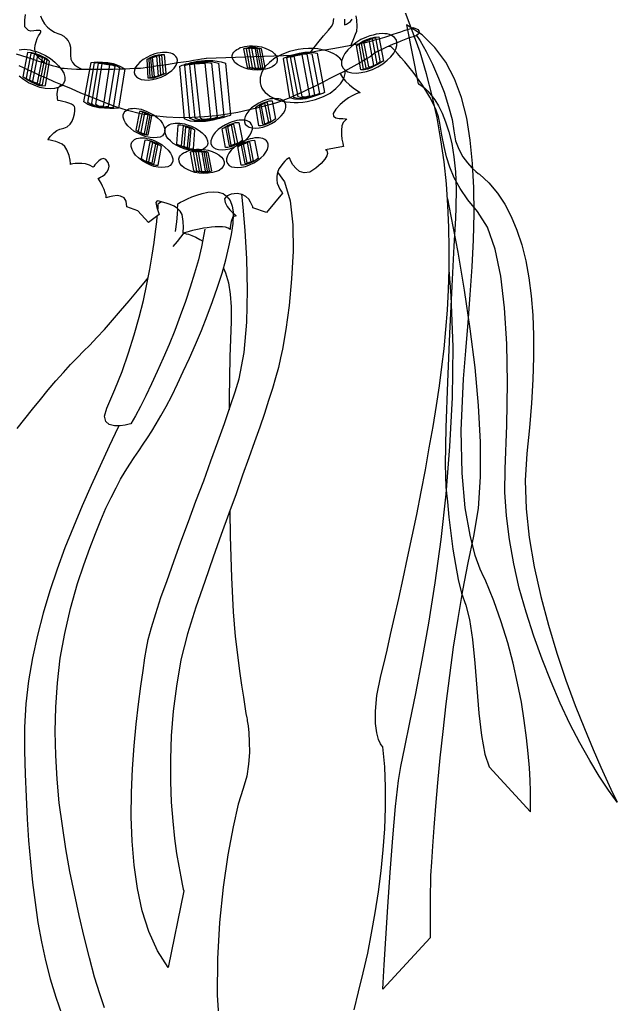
# Model space of a CAD drawing. Extents: x 136.13 to 137.16, y 60.01 to 61.78.
# Drawn here: x 136.631 to 137.048, y 60.388 to 61.074 of the extents above; entities that cross this region are included whole.
import ezdxf

# ---------------------------------------------------------------- set-up
doc = ezdxf.new("R2010")
doc.units = 0
doc.layers.get('0').update_dxf_attribs({"linetype": 'CONTINUOUS'})

msp = doc.modelspace()

# ---------------------------------------------------------------- linework, layer by layer
at = {"linetype": 'CONTINUOUS'}
for points in [[(136.64889, 61.04398), (136.64727, 61.04523), (136.64494, 61.04739), (136.64332, 61.04955), (136.64224, 61.05188), (136.64188, 61.05422), (136.64207, 61.05656), (136.64278, 61.05889), (136.6435, 61.06105), (136.64458, 61.06302), (136.64566, 61.06464), (136.6462, 61.0659), (136.6462, 61.06644), (136.64548, 61.0668), (136.6444, 61.0668), (136.64278, 61.06662), (136.64117, 61.06644), (136.63919, 61.06626), (136.63739, 61.06662), (136.63506, 61.06932), (136.63487, 61.07381), (136.63541, 61.07794)], [(136.86437, 60.3839), (136.8676, 60.39648), (136.87084, 60.4096), (136.87389, 60.42326), (136.87659, 60.43728), (136.8791, 60.45147), (136.88144, 60.46603), (136.88324, 60.48076), (136.88467, 60.4955), (136.88576, 60.51006), (136.88629, 60.52479), (136.88629, 60.53917), (136.88576, 60.55337), (136.8845, 60.5672), (136.88395, 60.56774), (136.88288, 60.56936), (136.88144, 60.57224), (136.88018, 60.57691), (136.87929, 60.58338), (136.87929, 60.59201), (136.88036, 60.60297), (136.88306, 60.61663), (136.88504, 60.6249), (136.88737, 60.6346), (136.88989, 60.64556), (136.89258, 60.6576), (136.89564, 60.67072), (136.89869, 60.68456), (136.90175, 60.69911), (136.90498, 60.71403), (136.90804, 60.72931), (136.91109, 60.74494), (136.91415, 60.7604), (136.91684, 60.77567), (136.91954, 60.79059), (136.92188, 60.80514), (136.92385, 60.81899), (136.92565, 60.8321), (136.92709, 60.84486), (136.92835, 60.85816), (136.92942, 60.87182), (136.93014, 60.88583), (136.93068, 60.90021), (136.93068, 60.91476), (136.9305, 60.92968), (136.92978, 60.94478), (136.92871, 60.95987), (136.92709, 60.97515), (136.92493, 60.99042), (136.92224, 61.00588), (136.91882, 61.02115), (136.91487, 61.03643), (136.91038, 61.05152), (136.90498, 61.06662), (136.89959, 61.08082)], [(136.64584, 61.07704), (136.64692, 61.07417), (136.64872, 61.07147), (136.65069, 61.06913), (136.65303, 61.06716), (136.65554, 61.06554), (136.65788, 61.06464), (136.66004, 61.06392), (136.66201, 61.06284), (136.66363, 61.06141), (136.66507, 61.05961), (136.66597, 61.05763), (136.66669, 61.05511), (136.66686, 61.05242), (136.66686, 61.04955), (136.66705, 61.04667), (136.66812, 61.04451), (136.66956, 61.04272), (136.67154, 61.04128), (136.67333, 61.04038), (136.67459, 61.03984), (136.67459, 61.03984)], [(136.83382, 61.05152), (136.8349, 61.05278), (136.83921, 61.05817), (136.84316, 61.06302), (136.84658, 61.06697), (136.84873, 61.06949), (136.84981, 61.07165), (136.85035, 61.07507)], [(136.85772, 61.07453), (136.85772, 61.07255), (136.85772, 61.07129), (136.85772, 61.07075), (136.85916, 61.07111), (136.86059, 61.07201), (136.86185, 61.07309), (136.86311, 61.07453)], [(136.86563, 61.07704), (136.86617, 61.07381), (136.86634, 61.06967), (136.86598, 61.06608), (136.86527, 61.06392), (136.86401, 61.06086), (136.86239, 61.05691), (136.86221, 61.05637), (136.86221, 61.05656)], [(136.62895, 61.05045), (136.63254, 61.04919), (136.63631, 61.04811), (136.64009, 61.04685), (136.64386, 61.04559), (136.64763, 61.04434), (136.65105, 61.04325), (136.6541, 61.04236), (136.65698, 61.04164), (136.65914, 61.04092), (136.66075, 61.04056), (136.66237, 61.04038), (136.66471, 61.0402), (136.66758, 61.04002), (136.671, 61.03984), (136.67477, 61.03984), (136.67891, 61.03984), (136.68321, 61.03984), (136.68771, 61.03984), (136.69203, 61.03984), (136.69633, 61.03984), (136.70065, 61.04002), (136.70443, 61.04002), (136.70802, 61.0402), (136.71107, 61.04038), (136.71359, 61.04038), (136.71556, 61.04056), (136.71736, 61.04074), (136.71988, 61.0411), (136.72293, 61.04146), (136.72617, 61.04199), (136.72994, 61.04254), (136.73372, 61.04308), (136.73767, 61.04361), (136.74163, 61.04434), (136.74558, 61.04487), (136.74917, 61.04541), (136.75259, 61.04595), (136.75546, 61.04649), (136.75798, 61.04685), (136.75996, 61.04721), (136.76121, 61.04739), (136.76157, 61.04739), (136.82196, 61.04955), (136.82232, 61.04955), (136.82358, 61.04973), (136.82537, 61.05009), (136.82789, 61.05062), (136.83076, 61.05098), (136.83399, 61.05152), (136.83777, 61.05224), (136.84155, 61.05296), (136.8455, 61.0535), (136.84963, 61.05422), (136.85358, 61.05494), (136.85736, 61.05566), (136.86095, 61.0562), (136.86419, 61.05691), (136.86706, 61.05746), (136.8694, 61.05781), (136.87156, 61.05817), (136.87407, 61.05889), (136.87677, 61.05961), (136.87965, 61.06033), (136.8827, 61.06122), (136.88576, 61.06212), (136.88863, 61.06302), (136.89168, 61.0641), (136.89456, 61.065), (136.89707, 61.0659), (136.89941, 61.06662), (136.90157, 61.06734), (136.90337, 61.06787), (136.90463, 61.06842), (136.90534, 61.06859), (136.9057, 61.06877), (136.90606, 61.06859), (136.90678, 61.06842), (136.90786, 61.06787), (136.90876, 61.06734), (136.90948, 61.06644), (136.90983, 61.06554), (136.90929, 61.06446), (136.90786, 61.06321), (136.9075, 61.06302), (136.90678, 61.06284), (136.90552, 61.06231), (136.90373, 61.06176), (136.90175, 61.06105), (136.89941, 61.06015), (136.89707, 61.05925), (136.89438, 61.05817), (136.89168, 61.05709), (136.88917, 61.05601), (136.88647, 61.05494), (136.88414, 61.05368), (136.8818, 61.0526), (136.87982, 61.05152), (136.8782, 61.05045), (136.87694, 61.04955), (136.87551, 61.04847), (136.87317, 61.04685), (136.87012, 61.04505), (136.86634, 61.04308), (136.86221, 61.04074), (136.85754, 61.03823), (136.85269, 61.03571), (136.84747, 61.03319), (136.84244, 61.03049), (136.83723, 61.02798), (136.8322, 61.02564), (136.82753, 61.02331), (136.82303, 61.02133), (136.81926, 61.01953), (136.81585, 61.01827), (136.81315, 61.0172), (136.81027, 61.0163), (136.8065, 61.01522), (136.80183, 61.01396), (136.79644, 61.01252), (136.79033, 61.01109), (136.7835, 61.00965), (136.77613, 61.00839), (136.7684, 61.00731), (136.76014, 61.0066), (136.75151, 61.00605), (136.7427, 61.00588), (136.73372, 61.00624), (136.72473, 61.00713), (136.71556, 61.00857), (136.70658, 61.0109), (136.69778, 61.01378), (136.68933, 61.01701), (136.68142, 61.02025), (136.67406, 61.02313), (136.6674, 61.026), (136.66111, 61.02852), (136.65536, 61.03103), (136.65015, 61.03337), (136.64548, 61.03535), (136.64117, 61.03733), (136.63739, 61.03912), (136.63398, 61.04074), (136.63092, 61.04218)], [(136.87713, 61.03948), (136.8809, 61.04128), (136.8845, 61.04344), (136.88755, 61.04595), (136.89006, 61.04847), (136.89222, 61.05098), (136.89348, 61.05368), (136.8942, 61.0562), (136.8942, 61.05871), (136.89366, 61.06051), (136.89258, 61.06195), (136.89096, 61.06302), (136.88917, 61.06392), (136.88755, 61.06428), (136.88593, 61.06446), (136.88395, 61.06464), (136.88198, 61.06446), (136.87982, 61.0641), (136.87767, 61.06357), (136.87533, 61.06302), (136.87299, 61.06212), (136.86922, 61.06033), (136.86563, 61.05817), (136.86257, 61.05566), (136.86006, 61.05314), (136.8579, 61.05062), (136.85646, 61.04793), (136.85574, 61.04541), (136.85574, 61.04289), (136.85646, 61.04074), (136.85808, 61.03912), (136.86006, 61.03786), (136.86275, 61.03714), (136.86598, 61.03697), (136.8694, 61.03733), (136.87317, 61.03804), (136.87713, 61.03948)], [(136.98747, 60.52192), (136.98747, 60.52282), (136.98747, 60.52569), (136.98747, 60.53019), (136.98729, 60.5363), (136.98711, 60.54366), (136.98658, 60.55247), (136.98567, 60.56253), (136.98459, 60.57349), (136.98298, 60.58554), (136.981, 60.5983), (136.97831, 60.61159), (136.97525, 60.62561), (136.97148, 60.63981), (136.96698, 60.65437), (136.96177, 60.66911), (136.95584, 60.68384), (136.95494, 60.68563), (136.95225, 60.69103), (136.94883, 60.70073), (136.94524, 60.71475), (136.94182, 60.7338), (136.93967, 60.75806), (136.93895, 60.78789), (136.94075, 60.82384), (136.94236, 60.84342), (136.94398, 60.86301), (136.94542, 60.88242), (136.94668, 60.90183), (136.94758, 60.92069), (136.94811, 60.93902), (136.94793, 60.95699), (136.94703, 60.97406), (136.94542, 60.99024), (136.9429, 61.0057), (136.93931, 61.01989), (136.93446, 61.03301), (136.92835, 61.0447), (136.92079, 61.05494), (136.91181, 61.06374), (136.90103, 61.07075), (136.90912, 61.0296), (136.90948, 61.02942), (136.91038, 61.02888), (136.91181, 61.02798), (136.91361, 61.02654), (136.91577, 61.02438), (136.9181, 61.02169), (136.92062, 61.01827), (136.92331, 61.01414), (136.92583, 61.00911), (136.92816, 61.003), (136.9305, 60.99599), (136.93248, 60.9879), (136.93391, 60.97856), (136.935, 60.96814), (136.93553, 60.95628), (136.93536, 60.94316), (136.935, 60.93579), (136.93391, 60.91638), (136.93248, 60.88835), (136.93086, 60.85547), (136.92942, 60.8215), (136.92835, 60.78987), (136.9278, 60.76417), (136.92835, 60.74835), (136.92942, 60.73811), (136.9305, 60.72733), (136.93176, 60.71619), (136.9332, 60.70505), (136.935, 60.69426), (136.93697, 60.68384), (136.93931, 60.67431), (136.94218, 60.66605), (136.94488, 60.65599), (136.94686, 60.64197), (136.94848, 60.62561), (136.94991, 60.60818), (136.95135, 60.59075), (136.95314, 60.57511), (136.95548, 60.56218), (136.95854, 60.55337), (136.98747, 60.52192)], [(136.88162, 61.06231), (136.88485, 61.04541), (136.88431, 61.04505), (136.88306, 61.04434), (136.88126, 61.04325), (136.87892, 61.04199), (136.87641, 61.04074), (136.87389, 61.03984), (136.87138, 61.0393), (136.86922, 61.0393), (136.86617, 61.05637), (136.86653, 61.05656), (136.86742, 61.05727), (136.86904, 61.05835), (136.87102, 61.05943), (136.87335, 61.06051), (136.87587, 61.06141), (136.87875, 61.06212), (136.88162, 61.06231)], [(136.87929, 61.06159), (136.88252, 61.04451), (136.88216, 61.04434), (136.88126, 61.04361), (136.88, 61.04272), (136.8782, 61.04182), (136.87641, 61.04092), (136.87443, 61.0402), (136.87264, 61.03984), (136.87102, 61.03984), (136.86796, 61.05709), (136.86832, 61.05727), (136.86904, 61.05781), (136.87012, 61.05853), (136.87174, 61.05943), (136.87335, 61.06015), (136.87533, 61.06086), (136.87731, 61.06141), (136.87929, 61.06159)], [(136.87694, 61.06086), (136.88036, 61.04344), (136.88018, 61.04325), (136.87946, 61.04289), (136.87856, 61.04236), (136.87749, 61.04182), (136.87623, 61.0411), (136.87497, 61.04074), (136.87389, 61.04056), (136.87281, 61.04056), (136.86958, 61.05799), (136.86976, 61.05817), (136.8703, 61.05853), (136.87119, 61.05889), (136.87228, 61.05943), (136.87335, 61.05997), (136.87461, 61.06051), (136.87587, 61.06069), (136.87694, 61.06086)], [(136.87479, 61.04128), (136.87119, 61.05871), (136.87461, 61.06015), (136.87803, 61.04236), (136.87767, 61.04218), (136.87677, 61.04164), (136.87569, 61.0411), (136.87479, 61.04128)], [(136.90786, 61.06321), (136.91038, 61.05961), (136.91469, 61.05206), (136.919, 61.04325), (136.92331, 61.03355), (136.92709, 61.02367), (136.93032, 61.01378), (136.93266, 61.00462), (136.93391, 60.99671), (136.93517, 60.98988), (136.93733, 60.98395), (136.94021, 60.97874), (136.94344, 60.97442), (136.9465, 60.97101), (136.94919, 60.9685), (136.95099, 60.96705), (136.95171, 60.96652), (136.95836, 60.96041), (136.96429, 60.9534), (136.9695, 60.94567), (136.97399, 60.93705), (136.97795, 60.92752), (136.98136, 60.91728), (136.98406, 60.90613), (136.98621, 60.89428), (136.98783, 60.8817), (136.98891, 60.86822), (136.98945, 60.85402), (136.98945, 60.83893), (136.98891, 60.82329), (136.98801, 60.80676), (136.98658, 60.78969), (136.98477, 60.77172), (136.9837, 60.75285), (136.98423, 60.73326), (136.98639, 60.71313), (136.98998, 60.69264), (136.99448, 60.67216), (136.99987, 60.65203), (137.0058, 60.63244), (137.01209, 60.61375), (137.01856, 60.59614), (137.02503, 60.57996), (137.03096, 60.56541), (137.03635, 60.55301), (137.04103, 60.54276), (137.04462, 60.53522), (137.04695, 60.53036), (137.04785, 60.52874), (137.04174, 60.53701), (137.03528, 60.54672), (137.02862, 60.55768), (137.0218, 60.5699), (137.01479, 60.5832), (137.00814, 60.59757), (137.00167, 60.61249), (136.99538, 60.62831), (136.98963, 60.64448), (136.98423, 60.66101), (136.97957, 60.67791), (136.97579, 60.6948), (136.97273, 60.7117), (136.97058, 60.72841), (136.9695, 60.74476), (136.96968, 60.76076), (136.97075, 60.79149), (136.9713, 60.82096), (136.97075, 60.84827), (136.96932, 60.87325), (136.96662, 60.89536), (136.96267, 60.91422), (136.95728, 60.9295), (136.95045, 60.94046), (136.94362, 60.94873), (136.93823, 60.95664), (136.9341, 60.964), (136.93122, 60.97137), (136.92888, 60.97856), (136.92709, 60.98592), (136.92565, 60.99383), (136.92421, 61.0021), (136.92313, 61.0066), (136.92152, 61.01109), (136.91954, 61.01576), (136.9172, 61.02025), (136.91451, 61.02492), (136.91163, 61.02924), (136.90858, 61.03355), (136.90552, 61.03769), (136.90265, 61.04146), (136.89977, 61.04487), (136.89707, 61.04793), (136.89474, 61.05062), (136.89277, 61.05278), (136.89115, 61.0544), (136.89025, 61.0553), (136.88989, 61.05566), (136.88827, 61.05566), (136.88827, 61.05566)], [(136.63092, 61.05332), (136.63254, 61.0535), (136.63451, 61.05368), (136.63649, 61.0535), (136.63865, 61.05314), (136.64081, 61.0526), (136.64314, 61.05206), (136.64548, 61.05116), (136.64925, 61.04936), (136.65285, 61.04721), (136.6559, 61.0447), (136.65842, 61.04218), (136.66058, 61.03948), (136.66201, 61.03697), (136.66273, 61.03427), (136.66273, 61.03193), (136.66183, 61.02977), (136.66039, 61.02816), (136.65823, 61.0269), (136.65554, 61.02618), (136.65249, 61.026), (136.64908, 61.02636), (136.6453, 61.02708), (136.64135, 61.02852)], [(136.63685, 61.05134), (136.63362, 61.03445), (136.63416, 61.03409), (136.63524, 61.03337), (136.63722, 61.03211), (136.63937, 61.03086), (136.64188, 61.02977), (136.64458, 61.0287), (136.6471, 61.02816), (136.64925, 61.02834), (136.65213, 61.04541), (136.65177, 61.04559), (136.65087, 61.04631), (136.64925, 61.04739), (136.64746, 61.04847), (136.64512, 61.04955), (136.64242, 61.05045), (136.63973, 61.05116), (136.63685, 61.05134)], [(136.63919, 61.05062), (136.63577, 61.03337), (136.63613, 61.03319), (136.63703, 61.03248), (136.63847, 61.03175), (136.64009, 61.03086), (136.64207, 61.02996), (136.64386, 61.02924), (136.64566, 61.02888), (136.64727, 61.02888), (136.65051, 61.04613), (136.65015, 61.04631), (136.64943, 61.04685), (136.64835, 61.04757), (136.64674, 61.04847), (136.64512, 61.04919), (136.64314, 61.0499), (136.64117, 61.05045), (136.63919, 61.05062)], [(136.72689, 61.03319), (136.72994, 61.03427), (136.73264, 61.03553), (136.73516, 61.03714), (136.73731, 61.03876), (136.73911, 61.04056), (136.74037, 61.04254), (136.74108, 61.04434), (136.74127, 61.04613), (136.74091, 61.04757), (136.74018, 61.04865), (136.73911, 61.04973), (136.73785, 61.05045), (136.73677, 61.0508), (136.73533, 61.05116), (136.73407, 61.05134), (136.73246, 61.05134), (136.73084, 61.05134), (136.72922, 61.05116), (136.72743, 61.0508), (136.72563, 61.05045), (136.72257, 61.04936), (136.71988, 61.04793), (136.71736, 61.04649), (136.7152, 61.0447), (136.71341, 61.04289), (136.71215, 61.0411), (136.71143, 61.03912), (136.71125, 61.03733), (136.71161, 61.03571), (136.71269, 61.03445), (136.71413, 61.03337), (136.7161, 61.03265), (136.71844, 61.03229), (136.72096, 61.03211), (136.72383, 61.03248), (136.72689, 61.03319)], [(136.7968, 61.03912), (136.79356, 61.0393), (136.7905, 61.03984), (136.78781, 61.04074), (136.78529, 61.04182), (136.78314, 61.04308), (136.78134, 61.04451), (136.78026, 61.04613), (136.77954, 61.04774), (136.77954, 61.04919), (136.7799, 61.05062), (136.78062, 61.0517), (136.7817, 61.05278), (136.78278, 61.0535), (136.78386, 61.05404), (136.78512, 61.05475), (136.78655, 61.05511), (136.78817, 61.05547), (136.78979, 61.05584), (136.79159, 61.05601), (136.79356, 61.05601), (136.7968, 61.05584), (136.79985, 61.0553), (136.80255, 61.0544), (136.80506, 61.05332), (136.80722, 61.05206), (136.80901, 61.05045), (136.8101, 61.049), (136.81082, 61.04721), (136.81082, 61.04559), (136.81027, 61.04398), (136.80901, 61.04254), (136.8074, 61.04128), (136.80524, 61.04038), (136.80273, 61.03966), (136.79985, 61.0393), (136.7968, 61.03912)], [(136.78745, 61.05386), (136.78979, 61.0411), (136.79014, 61.04092), (136.79123, 61.04074), (136.79285, 61.04056), (136.79482, 61.0402), (136.79698, 61.04002), (136.79896, 61.04002), (136.80093, 61.04038), (136.80237, 61.04092), (136.79985, 61.05386), (136.79949, 61.05386), (136.7986, 61.05422), (136.79734, 61.0544), (136.79572, 61.05475), (136.79374, 61.05475), (136.79159, 61.05475), (136.78961, 61.0544), (136.78745, 61.05386)], [(136.78925, 61.05386), (136.79159, 61.04092), (136.79195, 61.04092), (136.79266, 61.04074), (136.79392, 61.04038), (136.79536, 61.0402), (136.7968, 61.0402), (136.79841, 61.0402), (136.79985, 61.04038), (136.80093, 61.04092), (136.79841, 61.05386), (136.79823, 61.05386), (136.79751, 61.05404), (136.79644, 61.05422), (136.79518, 61.0544), (136.79374, 61.05458), (136.79212, 61.0544), (136.79069, 61.05422), (136.78925, 61.05386)], [(136.79104, 61.05404), (136.79338, 61.04092), (136.79356, 61.04092), (136.7941, 61.04074), (136.79482, 61.04056), (136.7959, 61.04038), (136.7968, 61.04038), (136.79787, 61.04038), (136.79877, 61.04056), (136.79949, 61.04092), (136.79698, 61.05404), (136.7968, 61.05404), (136.79625, 61.05422), (136.79554, 61.05422), (136.79464, 61.0544), (136.79374, 61.0544), (136.79266, 61.0544), (136.79176, 61.05422), (136.79104, 61.05404)], [(136.79787, 61.04092), (136.79572, 61.05404), (136.79302, 61.05422), (136.79536, 61.04074), (136.79572, 61.04074), (136.79644, 61.04056), (136.79734, 61.04056), (136.79787, 61.04092)], [(136.85592, 61.04595), (136.85574, 61.04613), (136.85448, 61.04739), (136.85322, 61.04847), (136.85196, 61.04955), (136.85035, 61.05045), (136.84783, 61.0517), (136.84532, 61.0526), (136.84226, 61.05332), (136.83921, 61.05386), (136.83597, 61.05422), (136.83256, 61.05422), (136.82896, 61.05404), (136.82537, 61.0535), (136.81944, 61.05206), (136.81405, 61.05009), (136.80937, 61.04757), (136.80542, 61.04451), (136.80219, 61.04128), (136.80003, 61.03769), (136.79896, 61.03391), (136.79896, 61.03013), (136.79949, 61.02834), (136.80021, 61.02654), (136.80111, 61.02511), (136.80237, 61.02349), (136.80398, 61.02223), (136.80578, 61.02097), (136.80758, 61.01989), (136.80973, 61.01881), (136.81207, 61.0181), (136.81459, 61.01738), (136.8171, 61.01701), (136.8198, 61.01666), (136.82268, 61.01648), (136.82555, 61.01648), (136.8286, 61.01684), (136.83166, 61.0172), (136.83759, 61.01863), (136.84298, 61.02061), (136.84783, 61.02313), (136.85179, 61.02618), (136.85502, 61.02942), (136.85718, 61.03301), (136.85826, 61.03678), (136.85826, 61.03894), (136.85826, 61.03894)], [(136.83867, 61.0508), (136.8437, 61.02349), (136.84298, 61.02313), (136.841, 61.02241), (136.83813, 61.02133), (136.83471, 61.02025), (136.83076, 61.01917), (136.82681, 61.01863), (136.82303, 61.01881), (136.81962, 61.01972), (136.81512, 61.04721), (136.81567, 61.04757), (136.8171, 61.04811), (136.81944, 61.04919), (136.82249, 61.05009), (136.82609, 61.05098), (136.83004, 61.05152), (136.83418, 61.05152), (136.83867, 61.0508)], [(136.83508, 61.05045), (136.84029, 61.02276), (136.83975, 61.02259), (136.83831, 61.02187), (136.83615, 61.02115), (136.83364, 61.02025), (136.83076, 61.01953), (136.82771, 61.01917), (136.82501, 61.01936), (136.82249, 61.02007), (136.81764, 61.04774), (136.818, 61.04793), (136.81926, 61.04847), (136.82106, 61.04919), (136.82339, 61.0499), (136.82609, 61.05045), (136.82896, 61.0508), (136.83202, 61.05098), (136.83508, 61.05045)], [(136.83148, 61.05026), (136.83687, 61.02187), (136.83651, 61.02169), (136.83561, 61.02133), (136.83418, 61.02079), (136.83256, 61.02025), (136.83058, 61.01989), (136.82879, 61.01972), (136.82698, 61.01989), (136.82537, 61.02043), (136.82016, 61.04829), (136.82052, 61.04847), (136.82142, 61.04865), (136.82268, 61.04919), (136.82429, 61.04955), (136.82609, 61.05009), (136.82807, 61.05026), (136.82986, 61.05045), (136.83148, 61.05026)], [(136.64152, 61.0499), (136.63811, 61.03248), (136.63829, 61.03229), (136.63883, 61.03193), (136.63973, 61.03139), (136.64081, 61.03086), (136.64207, 61.03013), (136.64332, 61.02977), (136.6444, 61.0296), (136.64548, 61.0296), (136.64889, 61.04703), (136.64872, 61.04721), (136.64818, 61.04757), (136.64727, 61.04793), (136.6462, 61.04847), (136.64494, 61.049), (136.64368, 61.04955), (136.6426, 61.04973), (136.64152, 61.0499)], [(136.64368, 61.03032), (136.64727, 61.04774), (136.64386, 61.04919), (136.64026, 61.03139), (136.64062, 61.03122), (136.64152, 61.03068), (136.64278, 61.03013), (136.64368, 61.03032)], [(136.7046, 61.04002), (136.70011, 61.01252), (136.69939, 61.01252), (136.69723, 61.01235), (136.69418, 61.01235), (136.69058, 61.01252), (136.68645, 61.01288), (136.6825, 61.01378), (136.67891, 61.01504), (136.67603, 61.01701), (136.68106, 61.04451), (136.6816, 61.04451), (136.68321, 61.0447), (136.68573, 61.04487), (136.68897, 61.0447), (136.69274, 61.04434), (136.69652, 61.04361), (136.70065, 61.04218), (136.7046, 61.04002)], [(136.70101, 61.04092), (136.69652, 61.01306), (136.69598, 61.01306), (136.69436, 61.01288), (136.6922, 61.01288), (136.68951, 61.01288), (136.68645, 61.01325), (136.68358, 61.01396), (136.68106, 61.01486), (136.67891, 61.01648), (136.68358, 61.04415), (136.68412, 61.04415), (136.68537, 61.04434), (136.68735, 61.04434), (136.68969, 61.04415), (136.69256, 61.04398), (136.69544, 61.04325), (136.69831, 61.04236), (136.70101, 61.04092)], [(136.69759, 61.04182), (136.69293, 61.01342), (136.69256, 61.01342), (136.69148, 61.01342), (136.69005, 61.01325), (136.68843, 61.01342), (136.68645, 61.01361), (136.68466, 61.01396), (136.68286, 61.01468), (136.6816, 61.01576), (136.68627, 61.04398), (136.68663, 61.04398), (136.68753, 61.04398), (136.68897, 61.04398), (136.69058, 61.04379), (136.69256, 61.04361), (136.69436, 61.04308), (136.69616, 61.04254), (136.69759, 61.04182)], [(136.68447, 61.01522), (136.68879, 61.04361), (136.694, 61.04272), (136.68951, 61.01378), (136.68879, 61.01378), (136.68735, 61.01378), (136.68573, 61.01414), (136.68447, 61.01522)], [(136.7321, 61.0499), (136.73317, 61.03697), (136.73282, 61.03678), (136.73174, 61.03624), (136.7303, 61.03553), (136.72851, 61.03481), (136.72653, 61.03409), (136.72455, 61.03355), (136.72257, 61.03337), (136.72096, 61.03355), (136.72024, 61.04667), (136.7206, 61.04685), (136.72131, 61.04721), (136.7224, 61.04793), (136.72402, 61.04865), (136.72581, 61.04919), (136.72779, 61.04973), (136.72994, 61.0499), (136.7321, 61.0499)], [(136.7303, 61.04955), (136.73138, 61.03643), (136.7312, 61.03624), (136.7303, 61.03588), (136.72922, 61.03535), (136.72797, 61.03481), (136.72653, 61.03427), (136.72509, 61.03391), (136.72366, 61.03373), (136.7224, 61.03391), (136.7215, 61.04703), (136.72168, 61.04721), (136.7224, 61.04739), (136.72329, 61.04793), (136.72455, 61.04847), (136.72581, 61.04883), (136.72725, 61.04936), (136.72887, 61.04955), (136.7303, 61.04955)], [(136.72851, 61.04919), (136.72958, 61.03571), (136.72941, 61.03553), (136.72887, 61.03535), (136.72832, 61.03499), (136.72743, 61.03481), (136.72653, 61.03445), (136.72545, 61.03427), (136.72455, 61.03409), (136.72383, 61.03427), (136.72276, 61.04757), (136.72293, 61.04757), (136.72329, 61.04793), (136.72402, 61.04811), (136.72491, 61.04847), (136.72581, 61.04883), (136.72671, 61.049), (136.72761, 61.04919), (136.72851, 61.04919)], [(136.72527, 61.03463), (136.72402, 61.04793), (136.72671, 61.04883), (136.72797, 61.03517), (136.72761, 61.03499), (136.72689, 61.03463), (136.72599, 61.03445), (136.72527, 61.03463)], [(136.77469, 61.04398), (136.77828, 61.00767), (136.77811, 61.0075), (136.77739, 61.00731), (136.77613, 61.00695), (136.77469, 61.00641), (136.77289, 61.00588), (136.77092, 61.00534), (136.76858, 61.00479), (136.76606, 61.00426), (136.76355, 61.00372), (136.76086, 61.00336), (136.75815, 61.00318), (136.75546, 61.00318), (136.75295, 61.00318), (136.75043, 61.00354), (136.74827, 61.00426), (136.74612, 61.00515), (136.74306, 61.04182), (136.74324, 61.04182), (136.74378, 61.04218), (136.74468, 61.04254), (136.74576, 61.04289), (136.74719, 61.04344), (136.749, 61.04379), (136.75097, 61.04434), (136.75313, 61.04487), (136.75546, 61.04523), (136.75798, 61.04559), (136.7605, 61.04577), (136.76319, 61.04577), (136.76606, 61.04577), (136.76894, 61.04541), (136.77182, 61.04487), (136.77469, 61.04398)], [(136.76984, 61.04398), (136.77362, 61.00695), (136.77289, 61.00677), (136.77092, 61.00605), (136.76804, 61.00534), (136.76463, 61.00444), (136.76067, 61.0039), (136.75672, 61.00372), (136.75313, 61.00408), (136.74989, 61.00534), (136.74648, 61.04236), (136.74702, 61.04254), (136.74864, 61.04308), (136.75115, 61.04379), (136.75439, 61.04451), (136.75798, 61.04505), (136.76193, 61.04523), (136.76589, 61.04487), (136.76984, 61.04398)], [(136.76499, 61.04398), (136.76894, 61.00624), (136.7684, 61.00605), (136.76732, 61.0057), (136.76535, 61.00515), (136.76319, 61.00462), (136.76067, 61.00426), (136.75815, 61.00426), (136.75564, 61.00462), (136.75366, 61.00551), (136.74989, 61.04289), (136.75025, 61.04308), (136.75151, 61.04325), (136.7533, 61.04379), (136.75564, 61.04415), (136.75798, 61.04434), (136.7605, 61.04451), (136.76283, 61.04451), (136.76499, 61.04398)], [(136.75744, 61.00551), (136.7533, 61.04344), (136.76031, 61.04398), (136.76427, 61.00551), (136.76409, 61.00551), (136.76355, 61.00515), (136.76265, 61.00498), (136.76175, 61.00479), (136.7605, 61.00462), (136.75941, 61.00462), (136.75834, 61.00498), (136.75744, 61.00551)], [(136.82824, 61.02079), (136.82268, 61.049), (136.82789, 61.0499), (136.83328, 61.02115), (136.83274, 61.02097), (136.8313, 61.02043), (136.82969, 61.02025), (136.82824, 61.02079)], [(136.85502, 61.03697), (136.85502, 61.03624), (136.85628, 61.03391), (136.85844, 61.03139), (136.86113, 61.02888), (136.86383, 61.02673), (136.86617, 61.02511), (136.86796, 61.02385), (136.86868, 61.02349), (136.86832, 61.02331), (136.86706, 61.02295), (136.86544, 61.02223), (136.86311, 61.02115), (136.86059, 61.01972), (136.85772, 61.01774), (136.85467, 61.01504), (136.85161, 61.0118), (136.84981, 61.00875), (136.84999, 61.00695), (136.85161, 61.00588), (136.85394, 61.00534), (136.85646, 61.00534), (136.85844, 61.00515), (136.85933, 61.00498), (136.85844, 61.00426), (136.85682, 61.00264), (136.85592, 61.0003), (136.85556, 60.99725), (136.85556, 60.99402), (136.85592, 60.99096), (136.85646, 60.98827), (136.85682, 60.98647), (136.857, 60.98575), (136.8446, 60.98359), (136.84478, 60.98341), (136.84532, 60.98305), (136.84568, 60.98215), (136.84586, 60.9809), (136.84532, 60.97928), (136.84406, 60.97694), (136.84155, 60.97406), (136.83777, 60.97065), (136.83346, 60.96795), (136.82969, 60.96742), (136.82645, 60.9685), (136.82393, 60.97047), (136.82178, 60.97299), (136.82034, 60.97551), (136.81962, 60.97748), (136.81926, 60.9782), (136.81908, 60.97802), (136.81836, 60.97748), (136.81728, 60.97677), (136.81621, 60.97568), (136.81477, 60.97406), (136.81351, 60.97245), (136.81207, 60.97029), (136.81099, 60.96778), (136.81046, 60.96526), (136.81046, 60.96256), (136.81082, 60.96023), (136.81171, 60.95807), (136.81261, 60.95609), (136.81351, 60.95466), (136.81423, 60.95376), (136.81441, 60.9534), (136.80345, 60.93974), (136.79392, 60.94316), (136.79374, 60.94369), (136.7932, 60.94513), (136.7923, 60.94693), (136.79104, 60.94908), (136.78889, 60.95088), (136.78637, 60.95232), (136.78296, 60.95304), (136.77883, 60.95268), (136.77541, 60.95124), (136.77415, 60.94927), (136.77451, 60.94675), (136.77595, 60.94406), (136.77793, 60.94172), (136.7799, 60.93956), (136.78152, 60.93812), (136.78224, 60.93758), (136.7799, 60.93669), (136.77864, 60.93345), (136.77811, 60.92968), (136.77811, 60.92806), (136.77667, 60.92896), (136.77487, 60.9295), (136.77272, 60.92986), (136.77038, 60.92986), (136.76768, 60.92986), (136.76499, 60.9295), (136.76211, 60.92914), (136.75941, 60.92878), (136.75654, 60.92824), (136.75402, 60.9277), (136.75169, 60.92716), (136.74953, 60.92662), (136.74774, 60.92608), (136.74629, 60.92572), (136.74558, 60.92536), (136.74522, 60.92536), (136.7454, 60.92644), (136.74558, 60.92932), (136.7454, 60.93345), (136.7445, 60.93831), (136.74324, 60.94064), (136.74127, 60.94262), (136.73893, 60.94423), (136.73623, 60.94549), (136.73336, 60.94639), (136.73084, 60.94711), (136.72868, 60.94765), (136.72725, 60.94801), (136.72635, 60.94675), (136.72689, 60.94333), (136.72815, 60.93992), (136.72868, 60.93831), (136.72114, 60.93291), (136.71359, 60.941), (136.70604, 60.94387), (136.70568, 60.94765), (136.70406, 60.94998), (136.70173, 60.95124), (136.69921, 60.9516), (136.69633, 60.95124), (136.694, 60.9507), (136.69238, 60.95017), (136.69167, 60.94998), (136.69167, 60.9516), (136.69095, 60.95358), (136.69022, 60.95574), (136.68915, 60.95807), (136.68807, 60.96023), (136.68699, 60.96203), (136.68627, 60.96329), (136.68609, 60.96365), (136.68645, 60.96382), (136.68771, 60.96436), (136.68915, 60.96526), (136.69077, 60.96634), (136.6922, 60.96795), (136.69328, 60.96993), (136.69364, 60.97209), (136.69293, 60.97479), (136.69148, 60.97677), (136.68987, 60.97748), (136.68825, 60.97694), (136.68645, 60.97586), (136.68502, 60.97442), (136.68376, 60.97299), (136.68304, 60.97191), (136.68268, 60.97137), (136.67998, 60.97281), (136.67729, 60.97371), (136.67459, 60.97406), (136.67225, 60.97406), (136.6701, 60.97389), (136.6683, 60.97371), (136.66722, 60.97353), (136.66686, 60.97335), (136.66686, 60.97406), (136.6665, 60.97622), (136.66579, 60.97946), (136.66417, 60.98359), (136.66291, 60.98575), (136.66094, 60.98737), (136.65878, 60.98844), (136.65662, 60.98934), (136.65447, 60.98988), (136.65267, 60.99024), (136.65159, 60.99042), (136.65105, 60.99042), (136.65123, 60.99078), (136.65177, 60.9915), (136.65249, 60.99276), (136.65374, 60.99402), (136.65519, 60.99545), (136.65716, 60.99689), (136.65932, 60.99797), (136.66201, 60.99869), (136.66453, 60.99959), (136.6665, 61.00138), (136.66795, 61.00354), (136.66884, 61.00605), (136.66956, 61.00857), (136.66974, 61.01073), (136.66974, 61.01271), (136.66956, 61.01378), (136.66884, 61.0145), (136.66758, 61.0154), (136.6656, 61.01612), (136.66345, 61.01666), (136.66147, 61.0172), (136.65968, 61.01756), (136.65842, 61.01791), (136.65788, 61.01791), (136.6577, 61.01936), (136.65752, 61.02276), (136.65823, 61.02673), (136.66022, 61.02906), (136.66022, 61.02888)], [(136.64135, 61.02852), (136.63757, 61.03032), (136.63398, 61.03248), (136.63092, 61.03499)], [(136.80398, 61.00049), (136.80686, 61.00192), (136.80956, 61.00354), (136.81171, 61.00534), (136.81369, 61.00713), (136.81531, 61.00911), (136.81638, 61.01109), (136.81693, 61.01306), (136.81693, 61.01486), (136.81638, 61.0163), (136.81567, 61.01738), (136.81459, 61.0181), (136.81315, 61.01881), (136.81189, 61.01917), (136.81063, 61.01917), (136.8092, 61.01936), (136.80758, 61.01917), (136.80596, 61.019), (136.80435, 61.01863), (136.80273, 61.0181), (136.80093, 61.01738), (136.79805, 61.01594), (136.79536, 61.0145), (136.79302, 61.01271), (136.79104, 61.01073), (136.78961, 61.00875), (136.78853, 61.00677), (136.78799, 61.00479), (136.78799, 61.003), (136.78853, 61.00138), (136.78979, 61.00013), (136.79123, 60.99923), (136.79338, 60.99887), (136.79554, 60.99869), (136.79823, 60.99887), (136.80093, 60.9994), (136.80398, 61.00049)], [(136.8074, 61.01774), (136.80973, 61.00498), (136.80937, 61.00479), (136.80848, 61.00408), (136.80704, 61.00318), (136.80542, 61.00228), (136.80345, 61.00138), (136.80147, 61.00066), (136.79967, 61.0003), (136.79805, 61.0003), (136.7959, 61.01325), (136.79608, 61.01342), (136.79698, 61.01396), (136.79805, 61.01468), (136.79949, 61.01558), (136.80129, 61.0163), (136.80326, 61.01701), (136.80524, 61.01756), (136.8074, 61.01774)], [(136.80381, 61.01648), (136.8065, 61.00336), (136.80632, 61.00318), (136.80596, 61.003), (136.80524, 61.00246), (136.80435, 61.0021), (136.80345, 61.00175), (136.80255, 61.00138), (136.80165, 61.0012), (136.80093, 61.00138), (136.79841, 61.01432), (136.7986, 61.0145), (136.79896, 61.01468), (136.79967, 61.01504), (136.80039, 61.0154), (136.80129, 61.01594), (136.80219, 61.0163), (136.80309, 61.01648), (136.80381, 61.01648)], [(136.80219, 61.00175), (136.79967, 61.01486), (136.802, 61.01594), (136.80471, 61.00264), (136.80452, 61.00246), (136.80381, 61.0021), (136.80291, 61.00175), (136.80219, 61.00175)], [(136.71646, 60.99365), (136.71359, 60.99509), (136.7109, 60.99653), (136.70874, 60.99833), (136.70676, 61.0003), (136.70514, 61.00228), (136.70406, 61.00426), (136.70353, 61.00624), (136.70353, 61.00803), (136.70406, 61.00947), (136.70479, 61.01055), (136.70604, 61.01126), (136.70748, 61.01199), (136.70856, 61.01235), (136.71, 61.01235), (136.71125, 61.01252), (136.71287, 61.01235), (136.71449, 61.01216), (136.7161, 61.0118), (136.71772, 61.01126), (136.71952, 61.01055), (136.7224, 61.00911), (136.72509, 61.00767), (136.72743, 61.00588), (136.72941, 61.0039), (136.73084, 61.00192), (136.73192, 60.99994), (136.73246, 60.99797), (136.73246, 60.99617), (136.73192, 60.99455), (136.73084, 60.99329), (136.72922, 60.9924), (136.72725, 60.99203), (136.72491, 60.99186), (136.72221, 60.99203), (136.71952, 60.99258), (136.71646, 60.99365)], [(136.71485, 61.01019), (136.71233, 60.99725), (136.71251, 60.99707), (136.71323, 60.99671), (136.71431, 60.99599), (136.71556, 60.99545), (136.71701, 60.99474), (136.71844, 60.99419), (136.7197, 60.99402), (136.72096, 60.99402), (136.72347, 61.00695), (136.72329, 61.00713), (136.72276, 61.0075), (136.72186, 61.00803), (136.7206, 61.00857), (136.71934, 61.00929), (136.71791, 61.00983), (136.71629, 61.01019), (136.71485, 61.01019)], [(136.71665, 61.00965), (136.71395, 60.99653), (136.71413, 60.99635), (136.71449, 60.99617), (136.7152, 60.99563), (136.7161, 60.99527), (136.71701, 60.99474), (136.71791, 60.99455), (136.7188, 60.99438), (136.7197, 60.99438), (136.72221, 61.0075), (136.72204, 61.00767), (136.72168, 61.00785), (136.72096, 61.00821), (136.72024, 61.00857), (136.71934, 61.00893), (136.71826, 61.00929), (136.71736, 61.00947), (136.71665, 61.00965)], [(136.71826, 60.99491), (136.72096, 61.00803), (136.71844, 61.00911), (136.71575, 60.99581), (136.71593, 60.99563), (136.71665, 60.99509), (136.71754, 60.99491), (136.71826, 60.99491)], [(136.78062, 60.98539), (136.7835, 60.98682), (136.78619, 60.98827), (136.78853, 60.99006), (136.7905, 60.99203), (136.79195, 60.99402), (136.79302, 60.99599), (136.79356, 60.99797), (136.79356, 60.99977), (136.79302, 61.0012), (136.7923, 61.00228), (136.79123, 61.003), (136.78979, 61.00372), (136.78853, 61.00408), (136.78727, 61.00408), (136.78584, 61.00426), (136.78422, 61.00408), (136.7826, 61.0039), (136.78098, 61.00354), (136.77937, 61.003), (136.77757, 61.00228), (136.77469, 61.00084), (136.772, 60.9994), (136.76966, 60.99761), (136.76768, 60.99563), (136.76625, 60.99365), (136.76516, 60.99168), (136.76463, 60.9897), (136.76463, 60.9879), (136.76516, 60.98628), (136.76642, 60.98503), (136.76804, 60.98413), (136.77002, 60.98377), (136.77236, 60.98359), (136.77487, 60.98377), (136.77775, 60.98431), (136.78062, 60.98539)], [(136.78403, 61.00264), (136.78655, 60.98988), (136.78619, 60.9897), (136.78529, 60.98898), (136.78386, 60.98808), (136.78206, 60.98718), (136.78026, 60.98628), (136.77828, 60.98557), (136.77631, 60.98521), (136.77469, 60.98521), (136.77253, 60.99815), (136.77272, 60.99833), (136.77362, 60.99887), (136.77469, 60.99959), (136.77613, 61.00049), (136.77793, 61.0012), (136.7799, 61.00192), (136.78188, 61.00246), (136.78403, 61.00264)], [(136.74666, 60.98395), (136.7436, 60.98503), (136.74091, 60.98647), (136.73839, 60.9879), (136.73641, 60.9897), (136.73462, 60.9915), (136.73336, 60.99329), (136.73264, 60.99527), (136.73246, 60.99707), (136.73282, 60.99833), (136.73354, 60.9994), (136.73462, 61.00049), (136.73588, 61.0012), (136.73695, 61.00156), (136.73839, 61.00192), (136.73965, 61.0021), (136.74127, 61.0021), (136.74289, 61.0021), (136.7445, 61.00192), (136.74629, 61.00156), (136.74809, 61.00102), (136.75115, 60.99994), (136.75385, 60.99851), (136.75636, 60.99707), (136.75852, 60.99527), (136.76031, 60.99348), (136.76157, 60.99168), (136.76229, 60.9897), (136.76247, 60.9879), (136.76193, 60.98628), (136.76086, 60.98503), (136.75941, 60.98395), (136.75744, 60.98323), (136.7551, 60.98287), (136.75259, 60.98287), (136.74971, 60.98323), (136.74666, 60.98395)], [(136.74163, 61.00066), (136.74054, 60.98773), (136.74091, 60.98754), (136.74199, 60.98701), (136.74342, 60.98628), (136.74522, 60.98557), (136.74719, 60.98485), (136.74917, 60.98431), (136.75097, 60.98413), (136.75259, 60.98431), (136.75349, 60.99725), (136.75313, 60.99743), (136.75241, 60.99778), (136.75133, 60.99851), (136.74971, 60.99923), (136.74791, 60.99977), (136.74594, 61.0003), (136.74378, 61.00066), (136.74163, 61.00066)], [(136.74522, 60.99994), (136.74396, 60.98647), (136.74414, 60.98628), (136.74468, 60.98611), (136.74522, 60.98575), (136.74612, 60.98539), (136.74702, 60.98503), (136.74809, 60.98485), (136.749, 60.98485), (136.74971, 60.98503), (136.75097, 60.99815), (136.75079, 60.99815), (136.75043, 60.99851), (136.74971, 60.99869), (136.74881, 60.99904), (136.74791, 60.9994), (136.74702, 60.99977), (136.74612, 60.99994), (136.74522, 60.99994)], [(136.74827, 60.98539), (136.74971, 60.99869), (136.74702, 60.9994), (136.74576, 60.98592), (136.74612, 60.98575), (136.74684, 60.98539), (136.74755, 60.98521), (136.74827, 60.98539)], [(136.78044, 61.00138), (136.78314, 60.98827), (136.78296, 60.98808), (136.7826, 60.9879), (136.78188, 60.98737), (136.78098, 60.98701), (136.78008, 60.98665), (136.77918, 60.98628), (136.77828, 60.98611), (136.77757, 60.98628), (136.77505, 60.99923), (136.77523, 60.9994), (136.77559, 60.99959), (136.77631, 60.99994), (136.77702, 61.0003), (136.77793, 61.00084), (136.77883, 61.0012), (136.77973, 61.00138), (136.78044, 61.00138)], [(136.77883, 60.98665), (136.77631, 60.99977), (136.77883, 61.00084), (136.78134, 60.98754), (136.78116, 60.98737), (136.78044, 60.98701), (136.77954, 60.98665), (136.77883, 60.98665)], [(136.72204, 60.97299), (136.71916, 60.97442), (136.71646, 60.97604), (136.71413, 60.97784), (136.71215, 60.97981), (136.71071, 60.98179), (136.70964, 60.98377), (136.7091, 60.98575), (136.7091, 60.98754), (136.70945, 60.9888), (136.71035, 60.98988), (136.71143, 60.99078), (136.71287, 60.99132), (136.71413, 60.99168), (136.71539, 60.99186), (136.71682, 60.99186), (136.71844, 60.99186), (136.72006, 60.9915), (136.72168, 60.99114), (136.72329, 60.9906), (136.72509, 60.99006), (136.72797, 60.98863), (136.73066, 60.98701), (136.73282, 60.98521), (136.73479, 60.98323), (136.73641, 60.98126), (136.73749, 60.97928), (136.73803, 60.9773), (136.73803, 60.97551), (136.73749, 60.97389), (136.73623, 60.97263), (136.73462, 60.97173), (136.73264, 60.97137), (136.7303, 60.97119), (136.72779, 60.97137), (136.72491, 60.97191), (136.72204, 60.97299)], [(136.71862, 60.99024), (136.7161, 60.97748), (136.71646, 60.9773), (136.71736, 60.97658), (136.7188, 60.97568), (136.7206, 60.97479), (136.7224, 60.97389), (136.72437, 60.97317), (136.72635, 60.97281), (136.72797, 60.97281), (136.73012, 60.98575), (136.72994, 60.98592), (136.72922, 60.98647), (136.72797, 60.98718), (136.72653, 60.98808), (136.72473, 60.9888), (136.72293, 60.98952), (136.72078, 60.99006), (136.71862, 60.99024)], [(136.72204, 60.98916), (136.71952, 60.97586), (136.7197, 60.97568), (136.72006, 60.97551), (136.72078, 60.97496), (136.72168, 60.97461), (136.72257, 60.97425), (136.72347, 60.97389), (136.72437, 60.97371), (136.72509, 60.97389), (136.72761, 60.98682), (136.72743, 60.98701), (136.72707, 60.98718), (136.72635, 60.98754), (136.72563, 60.98808), (136.72473, 60.98844), (136.72366, 60.9888), (136.72276, 60.98898), (136.72204, 60.98916)], [(136.72366, 60.97442), (136.72635, 60.98754), (136.72383, 60.98863), (136.72114, 60.97515), (136.7215, 60.97496), (136.72221, 60.97461), (136.72293, 60.97425), (136.72366, 60.97442)], [(136.79159, 60.97299), (136.79446, 60.97442), (136.79715, 60.97604), (136.79949, 60.97784), (136.80147, 60.97981), (136.80291, 60.98179), (136.80398, 60.98377), (136.80452, 60.98575), (136.80452, 60.98754), (136.80398, 60.9888), (136.80326, 60.98988), (136.80219, 60.99078), (136.80075, 60.99132), (136.79949, 60.99168), (136.79823, 60.99186), (136.7968, 60.99186), (136.79518, 60.99186), (136.79356, 60.9915), (136.79195, 60.99114), (136.79033, 60.9906), (136.78853, 60.99006), (136.78565, 60.98863), (136.78296, 60.98701), (136.7808, 60.98521), (136.77883, 60.98323), (136.77721, 60.98126), (136.77613, 60.97928), (136.77559, 60.9773), (136.77559, 60.97551), (136.77613, 60.97389), (136.77739, 60.97263), (136.779, 60.97173), (136.78098, 60.97137), (136.78332, 60.97119), (136.78584, 60.97137), (136.78871, 60.97191), (136.79159, 60.97299)], [(136.795, 60.99024), (136.79751, 60.97748), (136.79715, 60.9773), (136.79625, 60.97658), (136.79482, 60.97568), (136.79302, 60.97479), (136.79123, 60.97389), (136.78925, 60.97317), (136.78727, 60.97281), (136.78565, 60.97281), (136.7835, 60.98575), (136.78368, 60.98592), (136.78458, 60.98647), (136.78565, 60.98718), (136.78709, 60.98808), (136.78889, 60.9888), (136.79087, 60.98952), (136.79285, 60.99006), (136.795, 60.99024)], [(136.79159, 60.98916), (136.7941, 60.97586), (136.79392, 60.97568), (136.79356, 60.97551), (136.79285, 60.97496), (136.79195, 60.97461), (136.79104, 60.97425), (136.79014, 60.97389), (136.78925, 60.97371), (136.78853, 60.97389), (136.78601, 60.98682), (136.78619, 60.98701), (136.78655, 60.98718), (136.78727, 60.98754), (136.78799, 60.98808), (136.78889, 60.98844), (136.78997, 60.9888), (136.79087, 60.98898), (136.79159, 60.98916)], [(136.78979, 60.97442), (136.78727, 60.98754), (136.78979, 60.98863), (136.79248, 60.97515), (136.79212, 60.97496), (136.7914, 60.97461), (136.7905, 60.97425), (136.78979, 60.97442)], [(136.75977, 60.96705), (136.75654, 60.96724), (136.75349, 60.96778), (136.75079, 60.96867), (136.74827, 60.96976), (136.74594, 60.97101), (136.74432, 60.97245), (136.74306, 60.97406), (136.74252, 60.97568), (136.74234, 60.97712), (136.7427, 60.97856), (136.74342, 60.97964), (136.74468, 60.98072), (136.74558, 60.98143), (136.74684, 60.98197), (136.74809, 60.98269), (136.74953, 60.98305), (136.75115, 60.98341), (136.75277, 60.98377), (136.75456, 60.98395), (136.75654, 60.98395), (136.75977, 60.98377), (136.76283, 60.98323), (136.76552, 60.98233), (136.76804, 60.98126), (136.7702, 60.98), (136.772, 60.97838), (136.77307, 60.97694), (136.77379, 60.97515), (136.77379, 60.97353), (136.77325, 60.97191), (136.772, 60.97047), (136.77038, 60.96921), (136.76822, 60.96831), (136.76571, 60.9676), (136.76283, 60.96724), (136.75977, 60.96705)], [(136.75025, 60.98179), (136.75259, 60.96904), (136.75295, 60.96885), (136.75402, 60.96867), (136.75564, 60.9685), (136.75762, 60.96814), (136.75977, 60.96795), (136.76193, 60.96795), (136.76373, 60.96831), (136.76535, 60.96885), (136.76265, 60.98179), (136.76229, 60.98179), (136.76157, 60.98215), (136.76014, 60.98233), (136.75852, 60.98269), (136.75654, 60.98269), (136.75456, 60.98269), (136.75241, 60.98233), (136.75025, 60.98179)], [(136.75223, 60.98179), (136.75456, 60.96885), (136.75492, 60.96885), (136.75564, 60.96867), (136.7569, 60.96831), (136.75834, 60.96814), (136.75977, 60.96814), (136.76139, 60.96814), (136.76265, 60.96831), (136.76373, 60.96885), (136.76139, 60.98179), (136.76121, 60.98179), (136.7605, 60.98197), (136.75941, 60.98215), (136.75815, 60.98233), (136.75672, 60.98252), (136.7551, 60.98233), (136.75366, 60.98215), (136.75223, 60.98179)], [(136.75402, 60.98197), (136.75636, 60.96885), (136.75654, 60.96885), (136.75708, 60.96867), (136.7578, 60.9685), (136.75888, 60.96831), (136.75977, 60.96831), (136.76067, 60.96831), (136.76157, 60.9685), (136.76229, 60.96885), (136.75996, 60.98197), (136.75977, 60.98197), (136.75924, 60.98215), (136.75852, 60.98215), (136.75762, 60.98233), (136.75672, 60.98233), (136.75564, 60.98233), (136.75475, 60.98215), (136.75402, 60.98197)], [(136.76086, 60.96885), (136.75852, 60.98197), (136.75582, 60.98215), (136.75815, 60.96867), (136.75852, 60.9685), (136.75924, 60.9685), (136.76014, 60.9685), (136.76086, 60.96885)], [(136.81099, 60.96795), (136.81585, 60.9613), (136.81998, 60.94783), (136.82178, 60.93111), (136.82196, 60.91279), (136.82088, 60.89356), (136.81908, 60.87505), (136.81674, 60.85834), (136.81441, 60.8445), (136.81315, 60.83839), (136.81171, 60.83174), (136.80973, 60.82455), (136.80758, 60.817), (136.80488, 60.80874), (136.802, 60.79976), (136.79877, 60.79005), (136.795, 60.7798), (136.79104, 60.76866), (136.78673, 60.75662), (136.78224, 60.74368), (136.77721, 60.73003), (136.77182, 60.71529), (136.76625, 60.69947), (136.76031, 60.68258), (136.75402, 60.66461), (136.74827, 60.6461), (136.74378, 60.62777), (136.74054, 60.60962), (136.73821, 60.59201), (136.73695, 60.57493), (136.73641, 60.55858), (136.73641, 60.54312), (136.73695, 60.52874), (136.73803, 60.51545), (136.73929, 60.50341), (136.74073, 60.4928), (136.74216, 60.484), (136.7436, 60.47663), (136.74468, 60.47142), (136.7454, 60.46801), (136.74576, 60.46692), (136.73479, 60.41337), (136.72743, 60.42505), (136.72131, 60.43835), (136.71682, 60.45291), (136.71341, 60.46837), (136.71107, 60.48472), (136.70964, 60.50143), (136.7091, 60.5185), (136.70928, 60.5354), (136.71, 60.55193), (136.71107, 60.56793), (136.71251, 60.58302), (136.71413, 60.59704), (136.71575, 60.60943), (136.71736, 60.6204), (136.71862, 60.62921), (136.7197, 60.63586), (136.72096, 60.64214), (136.72311, 60.65041), (136.72617, 60.66012), (136.72977, 60.67126), (136.73407, 60.6833), (136.73875, 60.69642), (136.74378, 60.71008), (136.749, 60.72427), (136.7542, 60.73847), (136.7596, 60.75267), (136.76463, 60.76668), (136.76948, 60.77999), (136.77415, 60.79275), (136.77811, 60.80442), (136.78152, 60.81485), (136.78422, 60.82384), (136.78781, 60.84216), (136.78961, 60.86337), (136.79014, 60.88566), (136.78961, 60.90758), (136.78853, 60.92734), (136.78709, 60.94352), (136.78619, 60.9525), (136.78619, 60.95232)], [(136.74144, 60.94262), (136.74144, 60.94262), (136.74163, 60.94495), (136.74163, 60.94585), (136.74216, 60.94621), (136.74342, 60.94693), (136.74558, 60.94801), (136.74827, 60.94927), (136.75133, 60.9507), (136.75492, 60.95196), (136.75852, 60.95304), (136.76247, 60.95394), (136.76625, 60.9543), (136.76966, 60.95394), (136.77307, 60.95304), (136.77541, 60.95124), (136.77541, 60.95124)], [(136.72761, 60.94136), (136.72779, 60.94262), (136.72797, 60.94495), (136.72797, 60.94585), (136.72832, 60.94621), (136.72958, 60.94693), (136.73012, 60.94729), (136.73012, 60.94729)], [(136.77541, 60.95124), (136.77541, 60.95124)], [(136.77541, 60.95124), (136.77577, 60.95106), (136.77811, 60.94819), (136.77954, 60.94423), (136.78026, 60.93884), (136.78026, 60.9392)], [(136.92947, 60.94923), (136.93194, 60.93722), (136.93662, 60.91207), (136.94111, 60.88566), (136.94506, 60.8587), (136.94848, 60.83174), (136.95081, 60.80514), (136.95225, 60.77963), (136.95225, 60.75555), (136.95081, 60.73344), (136.94758, 60.71403), (136.94362, 60.69552), (136.94002, 60.67629), (136.93662, 60.6567), (136.93356, 60.63676), (136.93086, 60.61699), (136.92835, 60.59722), (136.92619, 60.57799), (136.92421, 60.55966), (136.9226, 60.54205), (136.92115, 60.52587), (136.9199, 60.51096), (136.919, 60.49784), (136.91828, 60.48669), (136.91775, 60.47753), (136.91756, 60.47088), (136.91738, 60.46692), (136.91738, 60.45596), (136.91738, 60.44536), (136.91738, 60.43728), (136.91738, 60.43404), (136.8845, 60.39828), (136.88467, 60.40277), (136.8854, 60.41517), (136.88647, 60.4335), (136.88791, 60.45561), (136.88953, 60.47968), (136.89132, 60.50376), (136.8933, 60.52569), (136.89546, 60.54384), (136.89707, 60.55355), (136.89977, 60.56703), (136.90337, 60.5841), (136.9075, 60.60441), (136.91181, 60.62759), (136.91649, 60.65347), (136.92098, 60.6815), (136.92511, 60.7117), (136.92852, 60.7435), (136.93122, 60.77657), (136.93302, 60.81089), (136.93338, 60.84612), (136.93212, 60.8817), (136.93067, 60.89978)], [(136.74144, 60.94244), (136.74108, 60.93867), (136.74054, 60.93327), (136.73983, 60.92662)], [(136.69058, 60.38516), (136.68717, 60.39504), (136.68358, 60.40672), (136.67998, 60.4202), (136.67639, 60.43476), (136.6728, 60.44967), (136.66956, 60.46495), (136.66633, 60.4804), (136.66345, 60.49604), (136.66111, 60.51203), (136.65896, 60.52821), (136.65752, 60.54456), (136.65644, 60.56128), (136.65608, 60.57799), (136.65662, 60.59488), (136.6577, 60.61195), (136.65968, 60.62903), (136.66273, 60.64628), (136.66669, 60.66371), (136.67172, 60.68114), (136.67603, 60.69409), (136.68016, 60.70576), (136.68412, 60.71601), (136.68789, 60.72535), (136.69148, 60.73362), (136.69508, 60.74099), (136.69849, 60.74781), (136.70173, 60.75375), (136.70496, 60.75931), (136.70819, 60.76435), (136.71125, 60.76903), (136.71431, 60.77369), (136.71736, 60.77818), (136.72042, 60.78268), (136.72347, 60.78735), (136.72653, 60.79239), (136.72977, 60.79796), (136.73336, 60.80461), (136.73731, 60.81198), (136.74127, 60.82024), (136.7454, 60.82887), (136.74971, 60.83821), (136.75385, 60.84773), (136.75798, 60.85762), (136.76193, 60.86769), (136.76571, 60.87775), (136.76912, 60.88763), (136.77236, 60.89752), (136.77505, 60.90685), (136.77721, 60.91584), (136.779, 60.92446), (136.78008, 60.93219), (136.78026, 60.93884)], [(136.76031, 60.92824), (136.75977, 60.92446), (136.75815, 60.91584), (136.756, 60.90685), (136.7533, 60.89752), (136.75025, 60.88763), (136.74684, 60.87775), (136.74324, 60.86769), (136.73947, 60.85762), (136.73552, 60.84773), (136.73138, 60.83821), (136.72725, 60.82887), (136.72329, 60.82024), (136.71934, 60.81198), (136.71556, 60.80461), (136.71197, 60.79796), (136.70874, 60.79239), (136.70766, 60.7922), (136.70496, 60.79149), (136.70137, 60.79113), (136.69742, 60.79113), (136.69382, 60.79202), (136.69131, 60.79401), (136.69058, 60.79777), (136.6922, 60.80335), (136.69778, 60.81628), (136.70281, 60.82905), (136.7073, 60.84198), (136.71125, 60.85457), (136.71467, 60.86679), (136.71754, 60.87846), (136.71988, 60.88979), (136.72204, 60.90021), (136.72366, 60.91009), (136.72509, 60.9189), (136.72599, 60.92662), (136.72689, 60.93327), (136.72725, 60.93669), (136.72725, 60.93722)], [(136.78026, 60.93884), (136.78026, 60.93884), (136.78026, 60.93884), (136.78026, 60.9392)], [(136.73828, 60.916), (136.74127, 60.91961), (136.7436, 60.92267), (136.74522, 60.92465), (136.74576, 60.92536), (136.74612, 60.92536), (136.74738, 60.925), (136.749, 60.92465), (136.75133, 60.92375), (136.75402, 60.92267), (136.7569, 60.92105), (136.75889, 60.91973)], [(136.77339, 60.90109), (136.77487, 60.89769), (136.77685, 60.89069), (136.77811, 60.88296), (136.77883, 60.87397), (136.77883, 60.86373), (136.77793, 60.83911), (136.77739, 60.81), (136.77739, 60.80229)], [(136.62966, 60.78915), (136.63487, 60.79598), (136.64026, 60.80263), (136.64584, 60.80946), (136.65123, 60.81611), (136.65662, 60.82239), (136.66183, 60.82833), (136.66686, 60.8339), (136.67154, 60.83875), (136.67585, 60.84306), (136.68016, 60.84737), (136.6852, 60.85259), (136.69041, 60.85834), (136.69598, 60.86463), (136.70173, 60.87128), (136.70766, 60.8781), (136.71341, 60.88511), (136.71898, 60.89194), (136.72079, 60.89417)], [(136.70035, 60.79113), (136.69993, 60.79023), (136.69382, 60.77693), (136.68753, 60.76327), (136.68106, 60.74943), (136.67495, 60.73523), (136.66884, 60.72068), (136.66291, 60.70595), (136.65752, 60.69103), (136.65231, 60.67593), (136.64763, 60.66048), (136.64368, 60.64502), (136.64026, 60.62921), (136.63757, 60.61321), (136.6356, 60.59722), (136.6347, 60.58086), (136.6347, 60.56451), (136.63524, 60.54816), (136.63596, 60.53234), (136.63667, 60.51688), (136.63757, 60.50179), (136.63883, 60.48705), (136.64026, 60.47267), (136.64207, 60.45866), (136.64404, 60.44482), (136.64656, 60.43134), (136.64925, 60.41822), (136.65267, 60.40546), (136.65644, 60.39271), (136.66075, 60.38048)], [(136.77781, 60.73165), (136.77811, 60.71403), (136.779, 60.68528), (136.78008, 60.66137), (136.78152, 60.64413), (136.78314, 60.63137), (136.78458, 60.62004), (136.78601, 60.61016), (136.78727, 60.60189), (136.78835, 60.59524), (136.78907, 60.59039), (136.78961, 60.58751), (136.78979, 60.58643), (136.78997, 60.58536), (136.7905, 60.58194), (136.79104, 60.57709), (136.7914, 60.57062), (136.79159, 60.56325), (136.79087, 60.55517), (136.78961, 60.54672), (136.78709, 60.53827), (136.78368, 60.52731), (136.78008, 60.51149), (136.77649, 60.4919), (136.77325, 60.46927), (136.77056, 60.44482), (136.76912, 60.41948), (136.76894, 60.39396), (136.77056, 60.36952)]]:
    msp.add_lwpolyline(points, dxfattribs=at)

doc.saveas('drawing.dxf')
